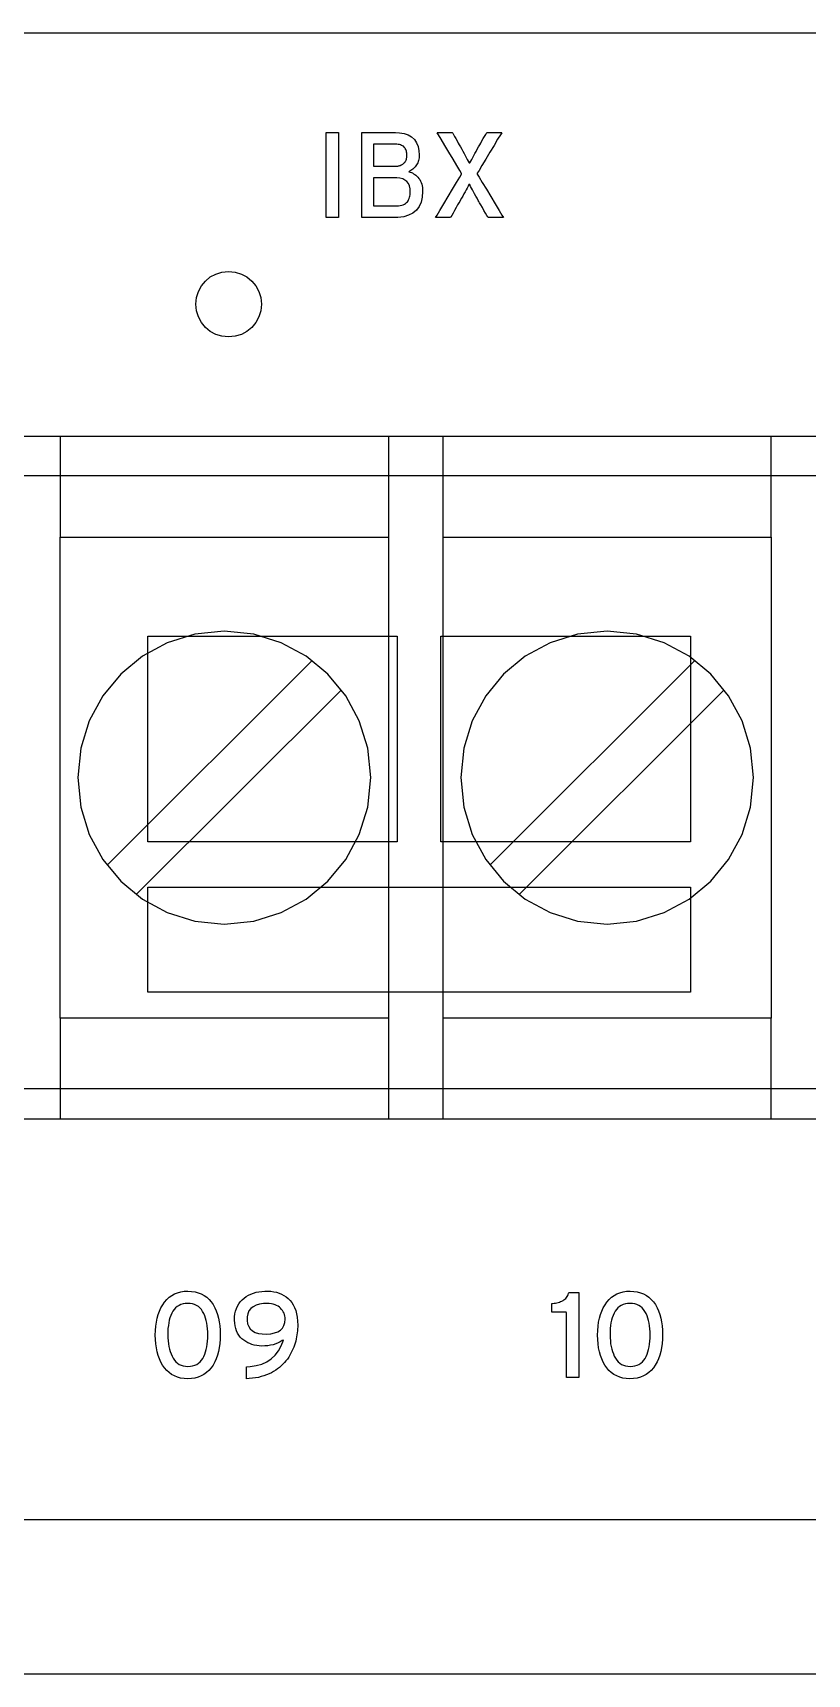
# Model space of a CAD drawing. Extents: x 1 to 47.7, y 0.2 to 33.3.
# Drawn here: x 30.647 to 31.532, y 10.156 to 12.033 of the extents above; entities that cross this region are included whole.
import ezdxf

# ---------------------------------------------------------------- set-up
doc = ezdxf.new("R2010")
doc.units = 0
doc.header["$MEASUREMENT"] = 0
for name, color, linetype in [('1_1__SCREW_TERMINAL_BLOCK_', 7, 'CONTINUOUS'), ('1_2__CONNECTORIZED_RELAY__', 7, 'CONTINUOUS'), ('4_0_____DWG', 7, 'CONTINUOUS')]:
    doc.layers.add(name, color=color, linetype=linetype)

msp = doc.modelspace()

# ---------------------------------------------------------------- linework, layer by layer
at = {"layer": '1_1__SCREW_TERMINAL_BLOCK_'}
for points in [[(31.6223, 11.5711), (31.3973, 11.5711), (30.9278, 11.5711), (30.6962, 11.5711), (30.4755, 11.5711)], [(30.6787, 11.5711), (30.6787, 11.4561)], [(31.0537, 11.5711), (31.0537, 11.4561)], [(31.1163, 11.4561), (31.1163, 11.5711)], [(31.4913, 11.4561), (31.4913, 11.5711)], [(31.0537, 10.9062), (30.6787, 10.9062), (30.6787, 11.4561), (31.0537, 11.4561), (31.0537, 10.9062)], [(31.4913, 10.9062), (31.1163, 10.9062), (31.1163, 11.4561), (31.4913, 11.4561), (31.4913, 10.9062)], [(30.7323, 11.0809), (30.9666, 11.3151)], [(31.1698, 11.0809), (31.4041, 11.3151)], [(31, 11.2817), (30.7657, 11.0474)], [(31.4375, 11.2817), (31.2033, 11.0474)], [(30.6787, 10.9062), (30.6787, 10.7912)], [(31.0537, 10.9062), (31.0537, 10.7912)], [(31.1163, 10.7912), (31.1163, 10.9062)], [(31.4913, 10.7912), (31.4913, 10.9062)], [(30.4755, 10.7912), (30.6962, 10.7912), (30.9278, 10.7912), (31.3973, 10.7912), (31.6223, 10.7912)]]:
    msp.add_lwpolyline(points, dxfattribs=at)
for points in [[(31.0336, 11.1811), (31.0302, 11.2148), (31.0204, 11.2462), (31.005, 11.2747), (30.9846, 11.2995), (30.9598, 11.3199), (30.9313, 11.3354), (30.8999, 11.3451), (30.8662, 11.3486), (30.8325, 11.3451), (30.8011, 11.3354), (30.7727, 11.3199), (30.7479, 11.2995), (30.7275, 11.2747), (30.712, 11.2462), (30.7023, 11.2148), (30.6989, 11.1811), (30.7023, 11.1474), (30.712, 11.116), (30.7275, 11.0876), (30.7479, 11.0628), (30.7727, 11.0423), (30.8011, 11.0269), (30.8325, 11.0171), (30.8662, 11.0137), (30.8999, 11.0171), (30.9313, 11.0269), (30.9598, 11.0423), (30.9846, 11.0628), (31.005, 11.0876), (31.0204, 11.116), (31.0302, 11.1474)], [(31.4711, 11.1811), (31.4677, 11.2148), (31.458, 11.2462), (31.4425, 11.2747), (31.4221, 11.2995), (31.3973, 11.3199), (31.3689, 11.3354), (31.3374, 11.3451), (31.3037, 11.3486), (31.27, 11.3451), (31.2386, 11.3354), (31.2102, 11.3199), (31.1854, 11.2995), (31.165, 11.2747), (31.1496, 11.2462), (31.1398, 11.2148), (31.1364, 11.1811), (31.1398, 11.1474), (31.1496, 11.116), (31.165, 11.0876), (31.1854, 11.0628), (31.2102, 11.0423), (31.2386, 11.0269), (31.27, 11.0171), (31.3037, 11.0137), (31.3374, 11.0171), (31.3689, 11.0269), (31.3973, 11.0423), (31.4221, 11.0628), (31.4425, 11.0876), (31.458, 11.116), (31.4677, 11.1474)]]:
    msp.add_lwpolyline(points, close=True, dxfattribs=at)
at = {"layer": '1_2__CONNECTORIZED_RELAY__'}
for points in [[(31.567, 11.526), (31.2701, 11.526), (30.9672, 11.526), (30.8182, 11.526), (30.6733, 11.526), (30.5343, 11.526)], [(31.0638, 11.1077), (30.7788, 11.1077), (30.7788, 11.3427), (31.0638, 11.3427), (31.0638, 11.1077)], [(31.3988, 11.1077), (31.1138, 11.1077), (31.1138, 11.3427), (31.3988, 11.3427), (31.3988, 11.1077)], [(31.3988, 10.936), (30.7788, 10.936), (30.7788, 11.056), (31.3988, 11.056), (31.3988, 10.936)], [(30.6108, 10.8259), (30.9077, 10.8259), (31.2105, 10.8259), (31.3595, 10.8259), (31.5044, 10.8259), (31.6434, 10.8259)]]:
    msp.add_lwpolyline(points, dxfattribs=at)
at = {"layer": '4_0_____DWG'}
for points in [[(30.5512, 12.0327), (30.7104, 12.0327), (30.8708, 12.0327), (31.0322, 12.0327), (31.1947, 12.0327), (31.358, 12.0327), (31.6869, 12.0327), (32.0181, 12.0327), (32.684, 12.0327), (33.0171, 12.0327)], [(30.9827, 11.8214), (30.9827, 11.9186), (30.9968, 11.9186), (30.9968, 11.8214), (30.9827, 11.8214)], [(33.0171, 10.3327), (32.684, 10.3327), (32.0181, 10.3327), (31.6869, 10.3327), (31.358, 10.3327), (31.1947, 10.3327), (31.0322, 10.3327), (30.8708, 10.3327), (30.7104, 10.3327), (30.5512, 10.3327)], [(32.8303, 10.1561), (32.6345, 10.1561), (32.4396, 10.1561), (32.2458, 10.1561), (32.0532, 10.1561), (31.8618, 10.1561), (31.6718, 10.1561), (31.4833, 10.1561), (31.2963, 10.1561), (31.111, 10.1561), (30.9275, 10.1561), (30.7458, 10.1561), (30.5661, 10.1561)]]:
    msp.add_lwpolyline(points, dxfattribs=at)
for points in [[(31.0929, 11.8512), (31.0924, 11.8447), (31.0911, 11.8389), (31.0888, 11.834), (31.0857, 11.8299), (31.0818, 11.8266), (31.0769, 11.8241), (31.0713, 11.8224), (31.0647, 11.8216), (31.0605, 11.8214), (31.0579, 11.8214), (31.0533, 11.8214), (31.0474, 11.8214), (31.041, 11.8214), (31.0346, 11.8214), (31.0291, 11.8214), (31.0251, 11.8214), (31.0234, 11.8214), (31.0234, 11.8244), (31.0234, 11.8336), (31.0234, 11.8472), (31.0234, 11.8634), (31.0234, 11.8804), (31.0234, 11.8962), (31.0234, 11.909), (31.0234, 11.9169), (31.0235, 11.9186), (31.0259, 11.9186), (31.0304, 11.9186), (31.0364, 11.9186), (31.0431, 11.9186), (31.0497, 11.9186), (31.0556, 11.9186), (31.0599, 11.9186), (31.062, 11.9186), (31.0666, 11.9184), (31.0719, 11.9175), (31.0765, 11.9159), (31.0803, 11.9136), (31.0835, 11.9107), (31.0859, 11.907), (31.0877, 11.9027), (31.0887, 11.8977), (31.0891, 11.893), (31.089, 11.8913), (31.0888, 11.8898), (31.0886, 11.8882), (31.0883, 11.8868), (31.0878, 11.8854), (31.0873, 11.8841), (31.0867, 11.8829), (31.086, 11.8817), (31.0852, 11.8806), (31.0844, 11.8795), (31.0835, 11.8785), (31.0825, 11.8776), (31.0815, 11.8767), (31.0805, 11.8759), (31.0793, 11.8752), (31.0782, 11.8745), (31.0772, 11.8739), (31.0786, 11.8735), (31.08, 11.873), (31.0813, 11.8724), (31.0826, 11.8716), (31.0838, 11.8708), (31.0851, 11.8698), (31.0863, 11.8687), (31.0874, 11.8675), (31.0886, 11.8662), (31.0896, 11.8648), (31.0904, 11.8632), (31.0912, 11.8616), (31.0918, 11.8597), (31.0923, 11.8578), (31.0926, 11.8557), (31.0929, 11.8536)], [(31.1678, 11.8214), (31.1674, 11.8221), (31.1664, 11.8239), (31.1648, 11.8266), (31.163, 11.8297), (31.1612, 11.8329), (31.1594, 11.8359), (31.158, 11.8384), (31.1571, 11.8399), (31.1565, 11.841), (31.1551, 11.8436), (31.1537, 11.8461), (31.1523, 11.8485), (31.1511, 11.8508), (31.1499, 11.853), (31.1487, 11.8551), (31.1477, 11.8571), (31.1467, 11.8591), (31.1457, 11.8591), (31.1448, 11.8572), (31.1437, 11.8552), (31.1426, 11.8531), (31.1414, 11.8509), (31.1401, 11.8485), (31.1388, 11.8461), (31.1374, 11.8436), (31.1358, 11.841), (31.1352, 11.8399), (31.1343, 11.8384), (31.1329, 11.8359), (31.1312, 11.8329), (31.1294, 11.8297), (31.1276, 11.8266), (31.1261, 11.8239), (31.1251, 11.8221), (31.1247, 11.8214), (31.1241, 11.8214), (31.1224, 11.8214), (31.12, 11.8214), (31.1172, 11.8214), (31.1143, 11.8214), (31.1116, 11.8214), (31.1094, 11.8214), (31.1079, 11.8214), (31.1077, 11.8216), (31.1093, 11.8242), (31.1125, 11.8297), (31.117, 11.837), (31.122, 11.8454), (31.1271, 11.8539), (31.1317, 11.8616), (31.1353, 11.8676), (31.1374, 11.8711), (31.1374, 11.872), (31.1355, 11.8752), (31.1321, 11.8809), (31.1278, 11.8881), (31.123, 11.8961), (31.1183, 11.904), (31.1141, 11.9109), (31.111, 11.916), (31.1096, 11.9185), (31.1098, 11.9186), (31.1113, 11.9186), (31.1136, 11.9186), (31.1163, 11.9186), (31.1193, 11.9186), (31.1221, 11.9186), (31.1245, 11.9186), (31.1262, 11.9186), (31.1268, 11.9186), (31.1272, 11.918), (31.128, 11.9165), (31.1293, 11.9143), (31.1307, 11.9118), (31.1322, 11.9091), (31.1336, 11.9066), (31.1348, 11.9046), (31.1355, 11.9033), (31.1361, 11.9023), (31.1376, 11.8997), (31.1389, 11.8972), (31.1403, 11.8947), (31.1415, 11.8924), (31.1427, 11.8902), (31.1439, 11.888), (31.145, 11.886), (31.146, 11.884), (31.1469, 11.884), (31.1479, 11.8859), (31.149, 11.8879), (31.1501, 11.89), (31.1513, 11.8923), (31.1525, 11.8946), (31.1539, 11.8971), (31.1553, 11.8996), (31.1568, 11.9023), (31.1573, 11.9033), (31.1581, 11.9046), (31.1593, 11.9066), (31.1607, 11.9091), (31.1622, 11.9118), (31.1637, 11.9143), (31.165, 11.9165), (31.1659, 11.918), (31.1662, 11.9186), (31.1668, 11.9186), (31.1684, 11.9186), (31.1708, 11.9186), (31.1736, 11.9186), (31.1765, 11.9186), (31.1793, 11.9186), (31.1815, 11.9186), (31.1829, 11.9186), (31.1832, 11.9185), (31.1817, 11.916), (31.1786, 11.9109), (31.1745, 11.904), (31.1698, 11.8962), (31.165, 11.8882), (31.1606, 11.881), (31.1573, 11.8753), (31.1553, 11.8721), (31.1553, 11.8712), (31.1574, 11.8678), (31.161, 11.8617), (31.1657, 11.854), (31.1708, 11.8455), (31.1758, 11.8371), (31.1802, 11.8297), (31.1835, 11.8242), (31.1851, 11.8216), (31.1848, 11.8214), (31.1834, 11.8214), (31.1811, 11.8214), (31.1783, 11.8214), (31.1754, 11.8214), (31.1725, 11.8214), (31.1701, 11.8214), (31.1684, 11.8214)], [(31.075, 11.8926), (31.0749, 11.8938), (31.0748, 11.8951), (31.0746, 11.8962), (31.0743, 11.8973), (31.074, 11.8984), (31.0736, 11.8994), (31.0731, 11.9004), (31.0725, 11.9013), (31.0718, 11.9021), (31.0709, 11.9029), (31.0699, 11.9035), (31.0689, 11.904), (31.0677, 11.9045), (31.0664, 11.9048), (31.065, 11.9051), (31.0635, 11.9052), (31.0619, 11.9053), (31.0609, 11.9053), (31.0584, 11.9053), (31.0547, 11.9053), (31.0504, 11.9053), (31.046, 11.9053), (31.0419, 11.9053), (31.0387, 11.9053), (31.0369, 11.9053), (31.0366, 11.9051), (31.0366, 11.9033), (31.0366, 11.9001), (31.0366, 11.896), (31.0366, 11.8916), (31.0366, 11.8873), (31.0366, 11.8837), (31.0366, 11.8811), (31.0366, 11.8802), (31.0376, 11.8802), (31.0402, 11.8802), (31.0439, 11.8802), (31.0482, 11.8802), (31.0526, 11.8802), (31.0566, 11.8802), (31.0598, 11.8802), (31.0617, 11.8802), (31.0623, 11.8802), (31.0631, 11.8802), (31.0639, 11.8803), (31.0647, 11.8804), (31.0654, 11.8805), (31.0661, 11.8806), (31.0667, 11.8808), (31.0674, 11.8811), (31.068, 11.8813), (31.0685, 11.8816), (31.069, 11.8819), (31.0696, 11.8822), (31.0701, 11.8825), (31.0705, 11.8828), (31.071, 11.8831), (31.0714, 11.8835), (31.0718, 11.8839), (31.0724, 11.8845), (31.073, 11.8854), (31.0735, 11.8863), (31.0739, 11.8872), (31.0743, 11.8882), (31.0746, 11.8892), (31.0748, 11.8903), (31.0749, 11.8914)], [(31.0788, 11.8508), (31.0785, 11.8544), (31.0778, 11.8576), (31.0766, 11.8603), (31.0749, 11.8625), (31.0727, 11.8643), (31.0701, 11.8656), (31.067, 11.8665), (31.0635, 11.867), (31.0617, 11.867), (31.0595, 11.867), (31.056, 11.867), (31.0517, 11.867), (31.0471, 11.867), (31.0428, 11.867), (31.0393, 11.867), (31.0371, 11.867), (31.0366, 11.8669), (31.0366, 11.8648), (31.0366, 11.8608), (31.0366, 11.8556), (31.0366, 11.8499), (31.0366, 11.8443), (31.0366, 11.8394), (31.0366, 11.836), (31.0366, 11.8347), (31.0376, 11.8347), (31.0403, 11.8347), (31.0441, 11.8347), (31.0485, 11.8347), (31.0529, 11.8347), (31.057, 11.8347), (31.0601, 11.8347), (31.0617, 11.8347), (31.0632, 11.8347), (31.0653, 11.8349), (31.0672, 11.8352), (31.069, 11.8356), (31.0706, 11.8361), (31.072, 11.8368), (31.0733, 11.8376), (31.0744, 11.8386), (31.0754, 11.8396), (31.0762, 11.8407), (31.0769, 11.8419), (31.0775, 11.8432), (31.078, 11.8446), (31.0784, 11.846), (31.0786, 11.8475), (31.0788, 11.8491)], [(30.9087, 11.7224), (30.9079, 11.7148), (30.9057, 11.7078), (30.9023, 11.7014), (30.8977, 11.6959), (30.8921, 11.6913), (30.8858, 11.6878), (30.8787, 11.6857), (30.8712, 11.6849), (30.8636, 11.6857), (30.8566, 11.6878), (30.8502, 11.6913), (30.8447, 11.6959), (30.8401, 11.7014), (30.8366, 11.7078), (30.8344, 11.7148), (30.8337, 11.7224), (30.8344, 11.7299), (30.8366, 11.737), (30.8401, 11.7434), (30.8447, 11.7489), (30.8502, 11.7535), (30.8566, 11.7569), (30.8636, 11.7591), (30.8712, 11.7599), (30.8787, 11.7591), (30.8858, 11.7569), (30.8921, 11.7535), (30.8977, 11.7489), (30.9023, 11.7434), (30.9057, 11.737), (30.9079, 11.7299)], [(30.8617, 10.5441), (30.8616, 10.539), (30.8612, 10.5341), (30.8605, 10.5294), (30.8596, 10.525), (30.8584, 10.5208), (30.857, 10.5168), (30.8553, 10.5131), (30.8534, 10.5096), (30.8511, 10.5064), (30.8487, 10.5035), (30.8459, 10.501), (30.843, 10.4989), (30.8398, 10.4971), (30.8363, 10.4957), (30.8326, 10.4947), (30.8286, 10.4941), (30.8244, 10.4938), (30.8203, 10.4941), (30.8163, 10.4947), (30.8127, 10.4957), (30.8092, 10.4971), (30.8061, 10.4988), (30.8031, 10.5009), (30.8004, 10.5034), (30.798, 10.5063), (30.7957, 10.5095), (30.7938, 10.5129), (30.7921, 10.5166), (30.7907, 10.5205), (30.7895, 10.5247), (30.7886, 10.5291), (30.7879, 10.5337), (30.7876, 10.5387), (30.7874, 10.5438), (30.7876, 10.549), (30.788, 10.5539), (30.7886, 10.5586), (30.7895, 10.563), (30.7907, 10.5673), (30.7922, 10.5712), (30.7939, 10.5749), (30.7959, 10.5784), (30.7981, 10.5816), (30.8006, 10.5845), (30.8033, 10.587), (30.8063, 10.5892), (30.8095, 10.5909), (30.8129, 10.5923), (30.8166, 10.5933), (30.8205, 10.5939), (30.8247, 10.5941), (30.8289, 10.5938), (30.8328, 10.5932), (30.8365, 10.5922), (30.84, 10.5909), (30.8432, 10.5892), (30.8461, 10.5871), (30.8488, 10.5846), (30.8513, 10.5818), (30.8535, 10.5786), (30.8554, 10.5751), (30.8571, 10.5714), (30.8585, 10.5675), (30.8596, 10.5633), (30.8605, 10.5589), (30.8612, 10.5542), (30.8616, 10.5493)], [(30.9501, 10.5553), (30.9501, 10.5531), (30.95, 10.5509), (30.9498, 10.5486), (30.9495, 10.5463), (30.9492, 10.544), (30.9488, 10.5417), (30.9484, 10.5394), (30.9478, 10.537), (30.9472, 10.5346), (30.9464, 10.5322), (30.9456, 10.5299), (30.9446, 10.5276), (30.9436, 10.5253), (30.9424, 10.523), (30.9411, 10.5208), (30.9398, 10.5186), (30.9383, 10.5164), (30.9367, 10.5143), (30.9351, 10.5123), (30.9333, 10.5104), (30.9314, 10.5086), (30.9294, 10.5068), (30.9272, 10.5052), (30.925, 10.5036), (30.9226, 10.5021), (30.92, 10.5007), (30.9174, 10.4994), (30.9145, 10.4983), (30.9116, 10.4972), (30.9085, 10.4963), (30.9052, 10.4955), (30.9018, 10.4949), (30.8983, 10.4944), (30.8946, 10.494), (30.8917, 10.4938), (30.8917, 10.4945), (30.8917, 10.496), (30.8917, 10.4981), (30.8917, 10.5004), (30.8917, 10.5027), (30.8917, 10.5048), (30.8917, 10.5065), (30.8917, 10.5074), (30.8957, 10.5078), (30.9027, 10.5089), (30.909, 10.5107), (30.9147, 10.5133), (30.9198, 10.5168), (30.9242, 10.5209), (30.9281, 10.5259), (30.9313, 10.5316), (30.9339, 10.538), (30.9325, 10.5376), (30.9302, 10.5361), (30.9277, 10.5348), (30.9251, 10.5337), (30.9222, 10.5328), (30.9192, 10.5321), (30.916, 10.5316), (30.9125, 10.5314), (30.909, 10.5313), (30.9061, 10.5314), (30.9033, 10.5318), (30.9005, 10.5323), (30.8979, 10.533), (30.8954, 10.534), (30.893, 10.5351), (30.8907, 10.5364), (30.8884, 10.5379), (30.8863, 10.5397), (30.8844, 10.5416), (30.8828, 10.5437), (30.8814, 10.5461), (30.8802, 10.5486), (30.8793, 10.5514), (30.8786, 10.5544), (30.8781, 10.5575), (30.8779, 10.5609), (30.878, 10.5645), (30.8784, 10.568), (30.879, 10.5712), (30.88, 10.5742), (30.8812, 10.577), (30.8827, 10.5796), (30.8845, 10.5819), (30.8865, 10.5841), (30.8888, 10.586), (30.8913, 10.5878), (30.8939, 10.5893), (30.8966, 10.5907), (30.8995, 10.5918), (30.9025, 10.5927), (30.9057, 10.5934), (30.909, 10.5938), (30.9125, 10.5941), (30.9161, 10.5941), (30.9195, 10.5939), (30.9227, 10.5934), (30.9258, 10.5927), (30.9288, 10.5918), (30.9316, 10.5906), (30.9343, 10.5892), (30.9368, 10.5876), (30.9392, 10.5857), (30.9414, 10.5835), (30.9434, 10.5811), (30.9451, 10.5783), (30.9466, 10.5752), (30.9478, 10.5719), (30.9488, 10.5682), (30.9495, 10.5642), (30.9499, 10.5599)], [(31.2572, 10.4954), (31.2572, 10.4982), (31.2572, 10.5058), (31.2572, 10.5167), (31.2572, 10.5293), (31.2572, 10.5424), (31.2572, 10.5543), (31.2572, 10.5637), (31.2572, 10.5691), (31.257, 10.5699), (31.2558, 10.5699), (31.2537, 10.5699), (31.251, 10.5699), (31.2481, 10.5699), (31.2453, 10.5699), (31.2428, 10.5699), (31.2411, 10.5699), (31.2405, 10.5699), (31.2405, 10.5703), (31.2405, 10.5713), (31.2405, 10.5728), (31.2405, 10.5745), (31.2405, 10.5762), (31.2405, 10.5778), (31.2405, 10.5791), (31.2405, 10.5798), (31.2414, 10.58), (31.2431, 10.5802), (31.2447, 10.5804), (31.2463, 10.5808), (31.2478, 10.5812), (31.2492, 10.5816), (31.2506, 10.5821), (31.252, 10.5827), (31.2533, 10.5834), (31.2544, 10.5841), (31.2555, 10.5849), (31.2565, 10.5858), (31.2574, 10.5868), (31.2581, 10.5879), (31.2588, 10.5891), (31.2593, 10.5904), (31.2597, 10.5918), (31.26, 10.5925), (31.2608, 10.5925), (31.2623, 10.5925), (31.2641, 10.5925), (31.2661, 10.5925), (31.268, 10.5925), (31.2697, 10.5925), (31.2709, 10.5925), (31.2713, 10.5925), (31.2713, 10.5888), (31.2713, 10.5789), (31.2713, 10.5648), (31.2713, 10.5482), (31.2713, 10.5312), (31.2713, 10.5156), (31.2713, 10.5034), (31.2713, 10.4963), (31.2712, 10.4954), (31.2701, 10.4954), (31.2684, 10.4954), (31.2661, 10.4954), (31.2636, 10.4954), (31.2612, 10.4954), (31.2592, 10.4954), (31.2577, 10.4954)], [(31.3671, 10.5441), (31.3669, 10.539), (31.3665, 10.5341), (31.3659, 10.5294), (31.365, 10.525), (31.3638, 10.5208), (31.3624, 10.5168), (31.3607, 10.5131), (31.3587, 10.5096), (31.3565, 10.5064), (31.354, 10.5035), (31.3513, 10.501), (31.3484, 10.4989), (31.3451, 10.4971), (31.3417, 10.4957), (31.338, 10.4947), (31.334, 10.4941), (31.3298, 10.4938), (31.3256, 10.4941), (31.3217, 10.4947), (31.3181, 10.4957), (31.3146, 10.4971), (31.3114, 10.4988), (31.3085, 10.5009), (31.3058, 10.5034), (31.3033, 10.5063), (31.3011, 10.5095), (31.2992, 10.5129), (31.2975, 10.5166), (31.2961, 10.5205), (31.2949, 10.5247), (31.294, 10.5291), (31.2933, 10.5337), (31.2929, 10.5387), (31.2928, 10.5438), (31.2929, 10.549), (31.2933, 10.5539), (31.294, 10.5586), (31.2949, 10.563), (31.2961, 10.5673), (31.2976, 10.5712), (31.2993, 10.5749), (31.3013, 10.5784), (31.3035, 10.5816), (31.306, 10.5845), (31.3087, 10.587), (31.3117, 10.5892), (31.3149, 10.5909), (31.3183, 10.5923), (31.322, 10.5933), (31.3259, 10.5939), (31.3301, 10.5941), (31.3343, 10.5938), (31.3382, 10.5932), (31.3419, 10.5922), (31.3454, 10.5909), (31.3486, 10.5892), (31.3515, 10.5871), (31.3542, 10.5846), (31.3567, 10.5818), (31.3588, 10.5786), (31.3608, 10.5751), (31.3624, 10.5714), (31.3639, 10.5675), (31.365, 10.5633), (31.3659, 10.5589), (31.3666, 10.5542), (31.3669, 10.5493)], [(30.8474, 10.5438), (30.8474, 10.5475), (30.8471, 10.5509), (30.8468, 10.5542), (30.8463, 10.5574), (30.8456, 10.5604), (30.8448, 10.5633), (30.8439, 10.566), (30.8428, 10.5685), (30.8415, 10.5709), (30.8401, 10.573), (30.8384, 10.5748), (30.8366, 10.5764), (30.8345, 10.5777), (30.8323, 10.5787), (30.8299, 10.5794), (30.8272, 10.5798), (30.8244, 10.58), (30.8217, 10.5798), (30.8191, 10.5794), (30.8167, 10.5787), (30.8145, 10.5777), (30.8125, 10.5764), (30.8106, 10.5749), (30.809, 10.5731), (30.8076, 10.571), (30.8063, 10.5687), (30.8052, 10.5662), (30.8042, 10.5635), (30.8034, 10.5607), (30.8028, 10.5577), (30.8023, 10.5546), (30.8019, 10.5512), (30.8017, 10.5478), (30.8017, 10.5441), (30.8017, 10.5405), (30.802, 10.5371), (30.8023, 10.5338), (30.8029, 10.5307), (30.8036, 10.5277), (30.8044, 10.5249), (30.8054, 10.5222), (30.8066, 10.5197), (30.8078, 10.5173), (30.8093, 10.5151), (30.8109, 10.5132), (30.8128, 10.5116), (30.8148, 10.5103), (30.817, 10.5093), (30.8194, 10.5085), (30.8219, 10.5081), (30.8247, 10.5079), (30.8275, 10.5081), (30.8301, 10.5085), (30.8325, 10.5093), (30.8347, 10.5103), (30.8368, 10.5116), (30.8386, 10.5132), (30.8402, 10.515), (30.8417, 10.5172), (30.8429, 10.5195), (30.844, 10.522), (30.8449, 10.5247), (30.8457, 10.5275), (30.8463, 10.5304), (30.8468, 10.5335), (30.8472, 10.5368), (30.8474, 10.5402)], [(30.9357, 10.5622), (30.9357, 10.5639), (30.9354, 10.5656), (30.935, 10.5673), (30.9345, 10.5688), (30.9337, 10.5703), (30.9329, 10.5718), (30.9318, 10.5731), (30.9306, 10.5744), (30.9293, 10.5756), (30.9277, 10.5767), (30.926, 10.5776), (30.9242, 10.5784), (30.9222, 10.579), (30.92, 10.5795), (30.9177, 10.5798), (30.9152, 10.58), (30.9111, 10.5798), (30.9065, 10.5792), (30.9025, 10.578), (30.8991, 10.5763), (30.8964, 10.5741), (30.8944, 10.5714), (30.893, 10.5682), (30.8923, 10.5645), (30.8922, 10.5604), (30.8928, 10.5567), (30.8941, 10.5535), (30.8959, 10.5508), (30.8984, 10.5486), (30.9015, 10.5469), (30.9053, 10.5458), (30.9096, 10.5451), (30.9146, 10.545), (30.9195, 10.5454), (30.9237, 10.5462), (30.9273, 10.5476), (30.9303, 10.5495), (30.9326, 10.5519), (30.9343, 10.5548), (30.9353, 10.5582)], [(31.3528, 10.5438), (31.3528, 10.5475), (31.3525, 10.5509), (31.3522, 10.5542), (31.3517, 10.5574), (31.351, 10.5604), (31.3502, 10.5633), (31.3493, 10.566), (31.3482, 10.5685), (31.3469, 10.5709), (31.3454, 10.573), (31.3438, 10.5748), (31.3419, 10.5764), (31.3399, 10.5777), (31.3377, 10.5787), (31.3352, 10.5794), (31.3326, 10.5798), (31.3298, 10.58), (31.327, 10.5798), (31.3245, 10.5794), (31.3221, 10.5787), (31.3199, 10.5777), (31.3179, 10.5764), (31.316, 10.5749), (31.3144, 10.5731), (31.313, 10.571), (31.3117, 10.5687), (31.3106, 10.5662), (31.3096, 10.5635), (31.3088, 10.5607), (31.3081, 10.5577), (31.3076, 10.5546), (31.3073, 10.5512), (31.3071, 10.5478), (31.307, 10.5441), (31.3071, 10.5405), (31.3074, 10.5371), (31.3077, 10.5338), (31.3083, 10.5307), (31.309, 10.5277), (31.3098, 10.5249), (31.3108, 10.5222), (31.3119, 10.5197), (31.3132, 10.5173), (31.3147, 10.5151), (31.3163, 10.5132), (31.3181, 10.5116), (31.3202, 10.5103), (31.3224, 10.5093), (31.3247, 10.5085), (31.3273, 10.5081), (31.3301, 10.5079), (31.3329, 10.5081), (31.3355, 10.5085), (31.3379, 10.5093), (31.3401, 10.5103), (31.3422, 10.5116), (31.344, 10.5132), (31.3456, 10.515), (31.3471, 10.5172), (31.3483, 10.5195), (31.3493, 10.522), (31.3503, 10.5247), (31.351, 10.5275), (31.3517, 10.5304), (31.3522, 10.5335), (31.3525, 10.5368), (31.3528, 10.5402)]]:
    msp.add_lwpolyline(points, close=True, dxfattribs=at)

doc.saveas('drawing.dxf')
